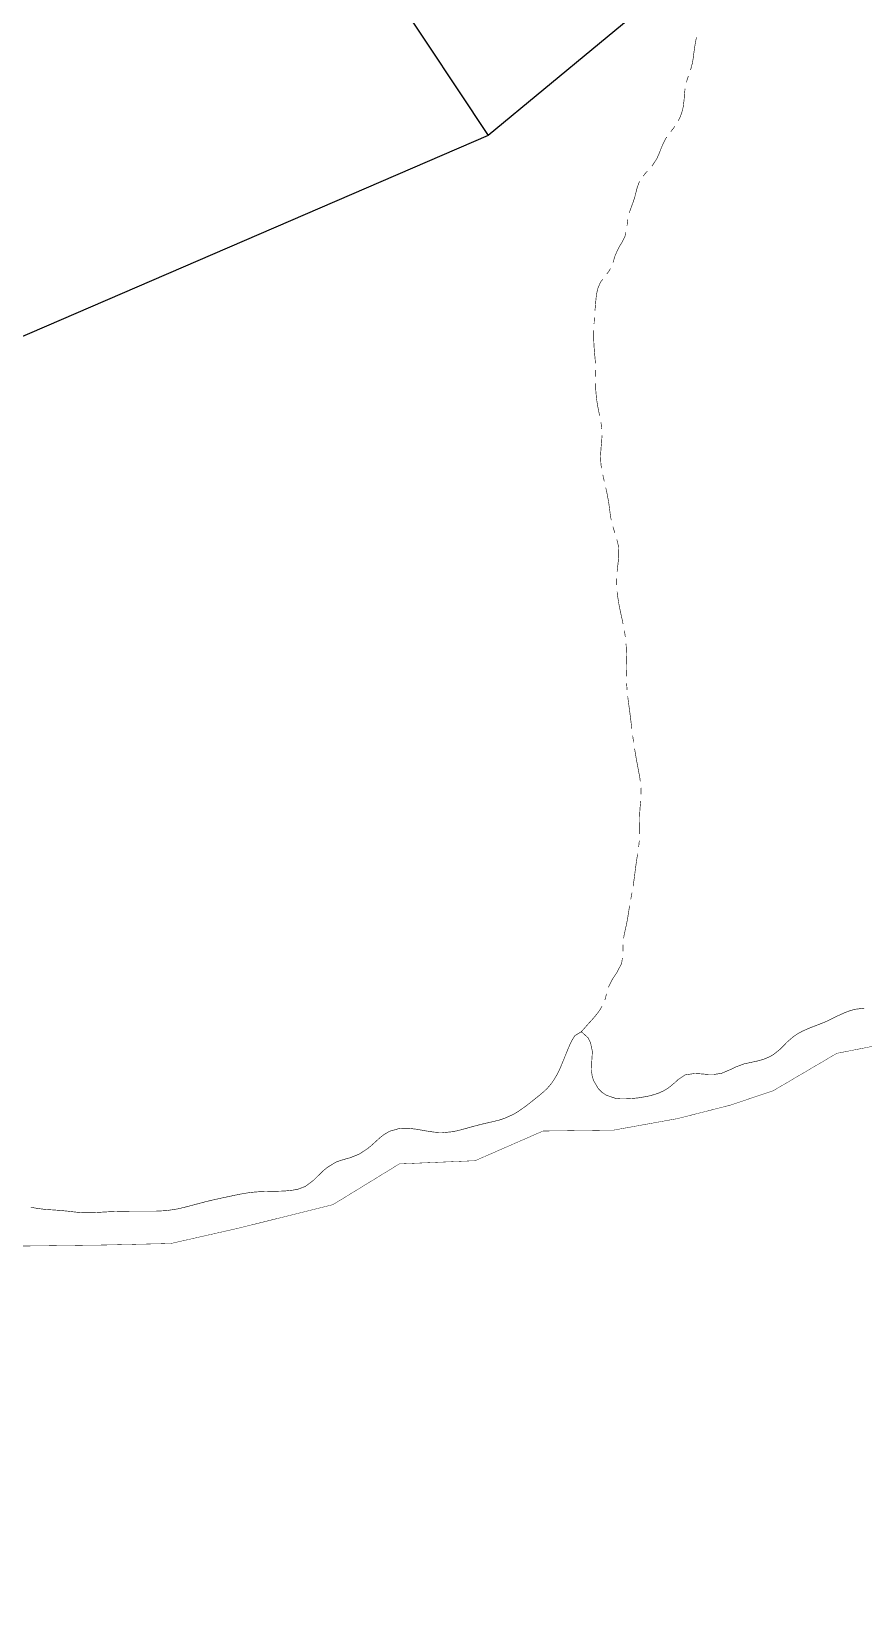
# Model space of a CAD drawing. Extents: x 201549 to 203722, y 4857623 to 4859778.
# Drawn here: x 203190.1 to 203442.3, y 4857622.9 to 4858104 of the extents above; entities that cross this region are included whole.
import ezdxf

# ---------------------------------------------------------------- set-up
doc = ezdxf.new("R2010")
doc.units = 0
doc.header["$LTSCALE"] = 1.5
doc.header["$MEASUREMENT"] = 0
for name, color, linetype in [('CD-MALHA-LOTES', 40, 'CONTINUOUS'), ('HD-CURSO-INTER', 170, 'CONTINUOUS'), ('HD-CURSO-PERENE', 170, 'CONTINUOUS'), ('LM-LIM-SETOR-FISCAL', 7, 'CONTINUOUS'), ('RU-QUADRAS', 6, 'CONTINUOUS')]:
    doc.layers.add(name, color=color, linetype=linetype)
doc.linetypes.add('Limite', pattern='A,20,-3,[130,ltypeshp.shx,S=6.35,R=0,X=0,Y=0],-3,20', length=46)

msp = doc.modelspace()

# ---------------------------------------------------------------- linework, layer by layer
at = {"layer": 'CD-MALHA-LOTES', "linetype": 'Continuous'}
for p, q in [((203227.76, 4858224.07), (203328.56, 4858072.53)), ((203434.45, 4858160.12), (203328.56, 4858072.53)), ((203328.56, 4858072.53), (203184.93, 4858010.6))]:
    msp.add_line(p, q, dxfattribs=at)
at = {"layer": 'HD-CURSO-INTER', "const_width": 0.18}
for points in [[(203391.272413, 4858100.026451), (203391.702149, 4858102.238076)], [(203390.733001, 4858096.075885), (203390.8848, 4858097.306977)], [(203390.8848, 4858097.306977), (203390.917169, 4858097.569485)], [(203390.917169, 4858097.569485), (203391.165517, 4858099.287128)], [(203391.165517, 4858099.287128), (203391.272413, 4858100.026451)], [(203389.923342, 4858092.40973), (203390.437034, 4858094.342634)], [(203390.437034, 4858094.342634), (203390.503541, 4858094.592885)], [(203390.503541, 4858094.592885), (203390.616855, 4858095.325233)], [(203390.616855, 4858095.325233), (203390.733001, 4858096.075885)], [(203388.62676, 4858088.627142), (203389.253426, 4858090.526429)], [(203387.870371, 4858082.692837), (203387.96817, 4858083.494244)], [(203387.96817, 4858083.494244), (203388.03357, 4858084.685097)], [(203388.03357, 4858084.685097), (203388.050919, 4858085.000995)], [(203388.050919, 4858085.000995), (203388.247388, 4858086.673119)], [(203386.634708, 4858077.876142), (203386.793777, 4858078.208003)], [(203386.793777, 4858078.208003), (203387.008124, 4858078.802528)], [(203387.008124, 4858078.802528), (203387.30753, 4858079.632975)], [(203387.30753, 4858079.632975), (203387.579517, 4858080.71659)], [(203387.579517, 4858080.71659), (203387.676217, 4858081.101849)], [(203387.676217, 4858081.101849), (203387.870371, 4858082.692837)], [(203383.932677, 4858073.687932), (203384.163704, 4858073.999197)], [(203384.163704, 4858073.999197), (203384.53971, 4858074.482532)], [(203384.53971, 4858074.482532), (203385.089378, 4858075.1891)], [(203385.089378, 4858075.1891), (203385.145551, 4858075.27758)], [(203386.202473, 4858076.974381), (203386.634708, 4858077.876142)], [(203380.845524, 4858068.244669), (203381.325622, 4858069.446506)], [(203381.325622, 4858069.446506), (203381.405835, 4858069.647305)], [(203381.405835, 4858069.647305), (203382.203753, 4858071.242664)], [(203382.203753, 4858071.242664), (203382.381443, 4858071.597938)], [(203382.381443, 4858071.597938), (203382.740689, 4858072.081954)], [(203378.291824, 4858063.349694), (203379.295891, 4858064.88921)], [(203379.295891, 4858064.88921), (203379.67202, 4858065.46592)], [(203379.67202, 4858065.46592), (203380.211866, 4858066.661131)], [(203380.211866, 4858066.661131), (203380.291136, 4858066.836632)], [(203380.291136, 4858066.836632), (203380.586943, 4858067.587923)], [(203380.586943, 4858067.587923), (203380.845524, 4858068.244669)], [(203375.565874, 4858060.21061), (203376.163431, 4858061.012436)], [(203376.163431, 4858061.012436), (203376.23387, 4858061.106954)], [(203376.23387, 4858061.106954), (203376.838749, 4858061.74903)], [(203378.183876, 4858063.228905), (203378.291824, 4858063.349694)], [(203372.90433, 4858053.532231), (203373.22823, 4858054.770716)], [(203373.22823, 4858054.770716), (203373.356076, 4858055.259555)], [(203373.356076, 4858055.259555), (203373.714455, 4858056.710676)], [(203373.714455, 4858056.710676), (203373.719744, 4858056.73209)], [(203373.719744, 4858056.73209), (203374.409549, 4858058.58585)], [(203371.329017, 4858049.084003), (203371.383315, 4858049.289165)], [(203371.383315, 4858049.289165), (203372.340915, 4858051.907311)], [(203372.340915, 4858051.907311), (203372.412994, 4858052.10438)], [(203372.412994, 4858052.10438), (203372.670099, 4858052.851544)], [(203372.670099, 4858052.851544), (203372.90433, 4858053.532231)], [(203370.649396, 4858045.150364), (203370.752719, 4858046.145011)], [(203370.752719, 4858046.145011), (203370.772082, 4858046.331406)], [(203370.772082, 4858046.331406), (203370.892503, 4858047.135036)], [(203368.258735, 4858038.780517), (203368.731857, 4858039.538888)], [(203368.731857, 4858039.538888), (203369.060008, 4858040.064882)], [(203369.060008, 4858040.064882), (203369.692647, 4858041.29137)], [(203369.692647, 4858041.29137), (203370.010309, 4858041.907216)], [(203370.010309, 4858041.907216), (203370.276085, 4858043.186963)], [(203366.386816, 4858034.043118), (203366.626203, 4858034.792468)], [(203366.626203, 4858034.792468), (203366.978768, 4858035.953458)], [(203366.978768, 4858035.953458), (203367.066377, 4858036.241953)], [(203367.066377, 4858036.241953), (203368.213607, 4858038.684439)], [(203368.213607, 4858038.684439), (203368.258735, 4858038.780517)], [(203364.505844, 4858030.546403), (203365.108092, 4858031.344712)], [(203365.108092, 4858031.344712), (203365.324857, 4858031.632045)], [(203365.324857, 4858031.632045), (203365.605705, 4858032.207213)], [(203361.448396, 4858024.674637), (203361.608708, 4858025.381252)], [(203361.608708, 4858025.381252), (203361.782239, 4858026.146134)], [(203361.782239, 4858026.146134), (203362.255545, 4858027.265893)], [(203362.255545, 4858027.265893), (203362.587629, 4858028.051546)], [(203362.587629, 4858028.051546), (203363.287181, 4858028.960579)], [(203360.921366, 4858019.426873), (203361.00311, 4858020.423526)], [(203361.00311, 4858020.423526), (203361.022519, 4858020.660164)], [(203361.022519, 4858020.660164), (203361.177938, 4858022.415866)], [(203361.177938, 4858022.415866), (203361.243177, 4858023.152849)], [(203361.243177, 4858023.152849), (203361.411586, 4858024.40168)], [(203361.411586, 4858024.40168), (203361.448396, 4858024.674637)], [(203360.6527, 4858015.436124), (203360.686949, 4858016.178464)], [(203360.686949, 4858016.178464), (203360.776295, 4858017.432155)], [(203360.536039, 4858012.00428), (203360.562358, 4858013.43819)], [(203360.540617, 4858011.43845), (203360.536039, 4858012.00428)], [(203360.548197, 4858010.501577), (203360.540617, 4858011.43845)], [(203360.551056, 4858010.438546), (203360.548197, 4858010.501577)], [(203360.636792, 4858008.548292), (203360.551056, 4858010.438546)], [(203360.645467, 4858008.440839), (203360.636792, 4858008.548292)], [(203360.757614, 4858007.051709), (203360.645467, 4858008.440839)], [(203360.810788, 4858006.447694), (203360.757614, 4858007.051709)], [(203361.020708, 4858004.063128), (203360.810788, 4858006.447694)], [(203361.050289, 4858003.457638), (203361.020708, 4858004.063128)], [(203361.120687, 4858000.634349), (203361.117522, 4858001.459221)], [(203361.103093, 4857996.134021), (203361.100766, 4857997.459404)], [(203361.102798, 4857999.459364), (203361.118021, 4858000.459248)], [(203361.118021, 4858000.459248), (203361.120687, 4858000.634349)], [(203361.157697, 4857995.46162), (203361.103093, 4857996.134021)], [(203361.344423, 4857993.162258), (203361.157697, 4857995.46162)], [(203361.440363, 4857992.475861), (203361.344423, 4857993.162258)], [(203361.552152, 4857991.676078), (203361.440363, 4857992.475861)], [(203361.584467, 4857991.486369), (203361.552152, 4857991.676078)], [(203361.804841, 4857990.192664), (203361.584467, 4857991.486369)], [(203361.938068, 4857989.518033), (203361.804841, 4857990.192664)], [(203362.19651, 4857988.209348), (203361.938068, 4857989.518033)], [(203362.332003, 4857987.557236), (203362.19651, 4857988.209348)], [(203362.781719, 4857985.248657), (203362.716819, 4857985.5947)], [(203362.84699, 4857984.604029), (203362.781719, 4857985.248657)], [(203362.947729, 4857983.609116), (203362.84699, 4857984.604029)], [(203362.587629, 4857975.350515), (203362.753032, 4857977.629041)], [(203362.753032, 4857977.629041), (203362.805072, 4857978.34592)], [(203362.805072, 4857978.34592), (203362.939444, 4857979.620089)], [(203362.939444, 4857979.620089), (203362.962996, 4857979.843416)], [(203362.962996, 4857979.843416), (203363.050009, 4857981.616717)], [(203362.630423, 4857974.636317), (203362.587629, 4857975.350515)], [(203362.736616, 4857972.86405), (203362.630423, 4857974.636317)], [(203362.769777, 4857972.641958), (203362.736616, 4857972.86405)], [(203362.917452, 4857971.652922), (203362.769777, 4857972.641958)], [(203363.740344, 4857967.739477), (203363.294997, 4857969.689263)], [(203364.504035, 4857964.435654), (203364.190318, 4857965.790755)], [(203364.617539, 4857963.837265), (203364.504035, 4857964.435654)], [(203365.061856, 4857961.494845), (203364.617539, 4857963.837265)], [(203365.143511, 4857960.88447), (203365.061856, 4857961.494845)], [(203365.328094, 4857959.504696), (203365.143511, 4857960.88447)], [(203365.404221, 4857958.901547), (203365.328094, 4857959.504696)], [(203365.516097, 4857958.01515), (203365.404221, 4857958.901547)], [(203365.5322, 4857957.909802), (203365.516097, 4857958.01515)], [(203365.742869, 4857956.531556), (203365.5322, 4857957.909802)], [(203365.884878, 4857955.942691), (203365.742869, 4857956.531556)], [(203366.378665, 4857953.895118), (203366.353751, 4857953.998429)], [(203366.65525, 4857953.045265), (203366.378665, 4857953.895118)], [(203366.847204, 4857952.455452), (203366.65525, 4857953.045265)], [(203366.966669, 4857952.094996), (203366.847204, 4857952.455452)], [(203368.030928, 4857948.134021), (203367.529556, 4857950.177456)], [(203368.062597, 4857947.238624), (203368.030928, 4857948.134021)], [(203367.847518, 4857942.25131), (203367.959274, 4857943.247557)], [(203367.959274, 4857943.247557), (203368.01662, 4857943.758768)], [(203368.01662, 4857943.758768), (203368.131322, 4857945.239915)], [(203368.132673, 4857945.257354), (203368.062597, 4857947.238624)], [(203368.131322, 4857945.239915), (203368.132673, 4857945.257354)], [(203367.632672, 4857940.265593), (203367.671845, 4857940.739236)], [(203367.671845, 4857940.739236), (203367.732402, 4857941.26047)], [(203367.732402, 4857941.26047), (203367.847518, 4857942.25131)], [(203367.475899, 4857937.282933), (203367.498696, 4857938.270767)], [(203367.476232, 4857937.271035), (203367.475899, 4857937.282933)], [(203367.504193, 4857936.271426), (203367.476232, 4857937.271035)], [(203367.802866, 4857932.792408), (203367.630228, 4857934.275809)], [(203367.885648, 4857932.292631), (203367.802866, 4857932.792408)], [(203368.226701, 4857930.233575), (203367.885648, 4857932.292631)], [(203368.40821, 4857929.338911), (203368.226701, 4857930.233575)], [(203368.525158, 4857928.76247), (203368.40821, 4857929.338911)], [(203368.612574, 4857928.36004), (203368.525158, 4857928.76247)], [(203368.84389, 4857927.295147), (203368.612574, 4857928.36004)], [(203369.039994, 4857926.406248), (203368.84389, 4857927.295147)], [(203369.167335, 4857925.829041), (203369.039994, 4857926.406248)], [(203369.252529, 4857925.429101), (203369.167335, 4857925.829041)], [(203369.460872, 4857924.451046), (203369.252529, 4857925.429101)], [(203370.010309, 4857921.412371), (203369.817736, 4857922.483186)], [(203370.121444, 4857920.507161), (203370.010309, 4857921.412371)], [(203370.370464, 4857918.000801), (203370.327258, 4857918.518158)], [(203370.396369, 4857917.520657), (203370.370464, 4857918.000801)], [(203370.451379, 4857916.501039), (203370.396369, 4857917.520657)], [(203370.479326, 4857915.522539), (203370.451379, 4857916.501039)], [(203370.494295, 4857914.998426), (203370.479326, 4857915.522539)], [(203370.495193, 4857914.522754), (203370.494295, 4857914.998426)], [(203370.498892, 4857912.565074), (203370.495193, 4857914.522754)], [(203370.460722, 4857909.562264), (203370.472046, 4857910.522934)], [(203370.472046, 4857910.522934), (203370.478411, 4857911.06291)], [(203370.478411, 4857911.06291), (203370.498315, 4857912.522761)], [(203370.498315, 4857912.522761), (203370.498892, 4857912.565074)], [(203370.461304, 4857909.523006), (203370.460722, 4857909.562264)], [(203370.476137, 4857908.523116), (203370.461304, 4857909.523006)], [(203370.661765, 4857904.52934), (203370.508502, 4857906.523459)], [(203370.901707, 4857902.128239), (203370.854867, 4857902.539022)], [(203370.97654, 4857901.546477), (203370.901707, 4857902.128239)], [(203371.09332, 4857900.638622), (203370.97654, 4857901.546477)], [(203371.104678, 4857900.554723), (203371.09332, 4857900.638622)], [(203371.294923, 4857899.149333), (203371.104678, 4857900.554723)], [(203371.371687, 4857898.572627), (203371.294923, 4857899.149333)], [(203371.556545, 4857897.183854), (203371.371687, 4857898.572627)], [(203371.630871, 4857896.589506), (203371.556545, 4857897.183854)], [(203371.742909, 4857895.693607), (203371.630871, 4857896.589506)], [(203371.754582, 4857895.597188), (203371.742909, 4857895.693607)], [(203371.9233, 4857894.203552), (203371.754582, 4857895.597188)], [(203371.99591, 4857893.611802), (203371.9233, 4857894.203552)], [(203372.117702, 4857892.619246), (203371.99591, 4857893.611802)], [(203372.488616, 4857889.712523), (203372.366769, 4857890.634834)], [(203372.498824, 4857889.643599), (203372.488616, 4857889.712523)], [(203372.64534, 4857888.654391), (203372.498824, 4857889.643599)], [(203373.423368, 4857883.794736), (203372.939814, 4857886.676202)], [(203373.437276, 4857883.71774), (203373.423368, 4857883.794736)], [(203373.690521, 4857882.315809), (203373.437276, 4857883.71774)], [(203373.79718, 4857881.750402), (203373.690521, 4857882.315809)], [(203374.013414, 4857880.604129), (203373.79718, 4857881.750402)], [(203374.170031, 4857879.785465), (203374.013414, 4857880.604129)], [(203374.297274, 4857879.120345), (203374.170031, 4857879.785465)], [(203374.353584, 4857878.802476), (203374.297274, 4857879.120345)], [(203374.560551, 4857877.634153), (203374.353584, 4857878.802476)], [(203374.657523, 4857876.826467), (203374.560551, 4857877.634153)], [(203374.918106, 4857874.656073), (203374.895936, 4857874.840728)], [(203374.899963, 4857872.842145), (203374.909965, 4857873.842095)], [(203374.909965, 4857873.842095), (203374.918106, 4857874.656073)], [(203374.423658, 4857865.803512), (203374.536971, 4857867.858978)], [(203374.536971, 4857867.858978), (203374.584703, 4857868.724818)], [(203374.584703, 4857868.724818), (203374.705483, 4857869.851206)], [(203374.705483, 4857869.851206), (203374.745062, 4857870.220322)], [(203374.745062, 4857870.220322), (203374.805246, 4857870.846204)], [(203374.433207, 4857864.862148), (203374.423658, 4857865.803512)], [(203374.438894, 4857864.301504), (203374.433207, 4857864.862148)], [(203374.449748, 4857863.86231), (203374.438894, 4857864.301504)], [(203374.476007, 4857862.79979), (203374.449748, 4857863.86231)], [(203374.468189, 4857860.862651), (203374.472225, 4857861.862643)], [(203374.472225, 4857861.862643), (203374.476007, 4857862.79979)], [(203374.173214, 4857856.87706), (203374.370873, 4857858.867268)], [(203373.270642, 4857850.904758), (203373.567289, 4857852.923352)], [(203373.567289, 4857852.923352), (203373.70602, 4857853.867374)], [(203373.70602, 4857853.867374), (203373.872949, 4857854.899805)], [(203372.767481, 4857846.977221), (203372.900593, 4857847.926808)], [(203372.900593, 4857847.926808), (203373.152294, 4857849.952358)], [(203373.152294, 4857849.952358), (203373.270642, 4857850.904758)], [(203371.95776, 4857842.044195), (203372.037842, 4857842.467275)], [(203372.037842, 4857842.467275), (203372.138328, 4857843.027746)], [(203372.489838, 4857844.996586), (203372.767481, 4857846.977221)], [(203371.11491, 4857837.116146), (203371.256228, 4857838.012905)], [(203371.256228, 4857838.012905), (203371.427394, 4857839.091583)], [(203371.771779, 4857841.061642), (203371.95776, 4857842.044195)], [(203370.197754, 4857832.202605), (203370.386911, 4857833.044472)], [(203370.386911, 4857833.044472), (203370.61065, 4857834.159388)], [(203370.61065, 4857834.159388), (203370.789076, 4857835.048508)], [(203370.789076, 4857835.048508), (203371.11491, 4857837.116146)], [(203369.633804, 4857829.259878), (203369.729539, 4857830.118754)], [(203369.729539, 4857830.118754), (203370.197754, 4857832.202605)], [(203369.010576, 4857821.669487), (203369.240845, 4857823.283319)], [(203369.435323, 4857825.269809), (203369.441121, 4857826.140577)], [(203369.441121, 4857826.140577), (203369.452722, 4857827.26973)], [(203366.824487, 4857817.771398), (203367.439006, 4857818.691452)], [(203367.439006, 4857818.691452), (203367.671811, 4857819.040005)], [(203367.671811, 4857819.040005), (203368.842782, 4857821.339921)], [(203368.842782, 4857821.339921), (203369.010576, 4857821.669487)], [(203365.013331, 4857814.337118), (203365.068519, 4857814.523128)], [(203365.068519, 4857814.523128), (203365.843988, 4857816.154139)], [(203365.843988, 4857816.154139), (203366.001288, 4857816.484981)], [(203366.001288, 4857816.484981), (203366.342836, 4857817.018721)], [(203366.342836, 4857817.018721), (203366.824487, 4857817.771398)], [(203362.677147, 4857807.926493), (203363.061427, 4857808.686411)], [(203363.908698, 4857810.492744), (203364.452959, 4857812.417265)], [(203358.739787, 4857803.140453), (203359.454464, 4857803.919477)], [(203359.454464, 4857803.919477), (203359.768762, 4857804.262073)], [(203359.768762, 4857804.262073), (203360.123131, 4857804.662981)], [(203360.123131, 4857804.662981), (203360.784004, 4857805.410648)], [(203360.784004, 4857805.410648), (203361.413619, 4857806.190286)], [(203361.413619, 4857806.190286), (203361.813288, 4857806.685189)], [(203361.813288, 4857806.685189), (203362.592353, 4857807.80465)], [(203362.592353, 4857807.80465), (203362.677147, 4857807.926493)], [(203356.795116, 4857800.93174), (203358.116756, 4857802.432829)], [(203358.116756, 4857802.432829), (203358.739787, 4857803.140453)]]:
    msp.add_lwpolyline(points, dxfattribs=at)
at = {"layer": 'HD-CURSO-PERENE', "const_width": 0.18}
msp.add_lwpolyline([(203189.814496, 4857747.787564), (203191.278231, 4857747.458385), (203194.019608, 4857747.095612), (203197.012905, 4857746.892331), (203198.511326, 4857746.792516), (203200.667514, 4857746.582773), (203202.159764, 4857746.406327), (203203.651297, 4857746.239042), (203206.015987, 4857746.067494), (203209.011252, 4857746.105911), (203210.511352, 4857746.191475), (203212.011761, 4857746.286207), (203213.655732, 4857746.374136), (203215.154932, 4857746.435956), (203218.152309, 4857746.515818), (203220.094064, 4857746.542934), (203223.093154, 4857746.556895), (203224.594483, 4857746.554428), (203226.639002, 4857746.547943), (203228.141448, 4857746.561995), (203231.07617, 4857746.728816), (203234.036258, 4857747.184781), (203235.50471, 4857747.501683), (203236.96653, 4857747.857723), (203238.422539, 4857748.237792), (203240.15832, 4857748.7039), (203243.05852, 4857749.465407), (203245.002993, 4857749.933197), (203247.932448, 4857750.578775), (203249.400671, 4857750.890047), (203251.946201, 4857751.43043), (203253.417013, 4857751.728078), (203255.915072, 4857752.143313), (203257.406718, 4857752.310328), (203258.904522, 4857752.422478), (203260.403692, 4857752.492012), (203262.748864, 4857752.546006), (203265.738302, 4857752.616049), (203267.245018, 4857752.698668), (203269.365755, 4857752.92237), (203270.859565, 4857753.214789), (203273.031397, 4857754.020592), (203275.410731, 4857755.779436), (203276.50291, 4857756.840302), (203278.625997, 4857758.891467), (203279.795555, 4857759.858301), (203282.342011, 4857761.39982), (203283.781813, 4857761.933289), (203285.229325, 4857762.345619), (203286.684131, 4857762.746919), (203289.374197, 4857763.815867), (203291.894201, 4857765.454757), (203293.073609, 4857766.421445), (203294.380018, 4857767.602288), (203295.510129, 4857768.628463), (203296.671679, 4857769.583919), (203298.56785, 4857770.748055), (203301.434707, 4857771.551405), (203302.9618, 4857771.672035), (203304.502444, 4857771.643534), (203306.803972, 4857771.380746), (203309.747676, 4857770.853418), (203312.140672, 4857770.502796), (203313.642558, 4857770.386038), (203315.145561, 4857770.371803), (203317.578187, 4857770.613936), (203319.049589, 4857770.905715), (203320.510462, 4857771.267338), (203321.963488, 4857771.665581), (203323.725879, 4857772.155876), (203326.625759, 4857772.916077), (203328.981517, 4857773.456079), (203330.448096, 4857773.788008), (203331.901469, 4857774.161034), (203333.448851, 4857774.655612), (203336.180332, 4857775.897588), (203337.481807, 4857776.657203), (203339.940923, 4857778.367177), (203342.292082, 4857780.228892), (203344.180157, 4857781.739685), (203345.330851, 4857782.702682), (203346.423002, 4857783.732691), (203347.792689, 4857785.351886), (203348.6468, 4857786.616285), (203349.404491, 4857787.928184), (203350.256036, 4857789.64298), (203351.359292, 4857792.257217), (203351.915998, 4857793.670331), (203353.144391, 4857796.661485), (203353.960094, 4857798.344911), (203354.861606, 4857799.772325), (203356.795116, 4857800.93174), (203358.821607, 4857799.101664), (203359.591489, 4857797.513974), (203360.134616, 4857794.913104), (203359.950204, 4857791.962355), (203359.85096, 4857789.130873), (203360.052292, 4857787.619744), (203360.467978, 4857786.152817), (203361.950362, 4857783.641929), (203363.054099, 4857782.571739), (203364.322881, 4857781.710283), (203367.124427, 4857780.738908), (203368.620535, 4857780.586041), (203370.138397, 4857780.580452), (203372.674819, 4857780.73647), (203374.168939, 4857780.895159), (203377.117836, 4857781.404657), (203379.003074, 4857781.906714), (203380.423089, 4857782.411548), (203381.794064, 4857783.040493), (203383.097092, 4857783.813041), (203385.046406, 4857785.407338), (203386.182455, 4857786.448928), (203388.308249, 4857787.859579), (203391.198447, 4857788.275863), (203392.757101, 4857788.179327), (203395.350362, 4857787.972087), (203396.867142, 4857787.95684), (203399.290077, 4857788.308501), (203402.034813, 4857789.466978), (203403.389445, 4857790.150253), (203406.144347, 4857791.183611), (203409.077476, 4857791.809733), (203410.552287, 4857792.134953), (203412.304548, 4857792.665595), (203413.70356, 4857793.249663), (203415.023664, 4857793.974587), (203417.153501, 4857795.680626), (203418.202642, 4857796.756157), (203419.247416, 4857797.839683), (203421.238183, 4857799.541308), (203422.499269, 4857800.361853), (203423.825063, 4857801.082463), (203426.282476, 4857802.158621), (203427.6862, 4857802.69143), (203430.47759, 4857803.776626), (203432.032636, 4857804.487418), (203434.723321, 4857805.817929), (203436.98672, 4857806.827843), (203438.400618, 4857807.336233), (203439.851498, 4857807.731596), (203442.663963, 4857808.072292)], dxfattribs=at)
at = {"layer": 'LM-LIM-SETOR-FISCAL', "linetype": 'Limite', "ltscale": 0.1, "const_width": 0.13, "flags": 128}
msp.add_lwpolyline([(203690.260081, 4857945.070709), (203624.634323, 4857876.322086), (203597.483031, 4857858.402645), (203529.936951, 4857817.251163), (203477.865481, 4857798.204621), (203470.255508, 4857794.734503), (203461.352554, 4857793.163394), (203446.975153, 4857796.8587), (203434.268062, 4857794.37427), (203415.032253, 4857783.068658), (203402.126694, 4857778.711644), (203386.003618, 4857774.608536), (203366.6323, 4857771.115492), (203345.157893, 4857770.830854), (203324.568024, 4857761.841833), (203301.581821, 4857760.866899), (203281.417715, 4857748.511746), (203252.78859, 4857741.388472), (203232.306394, 4857736.754404), (203212.334562, 4857736.296293), (203164.13965, 4857735.679698), (203138.99187, 4857736.954266), (203129.680407, 4857738.01055), (203095.984474, 4857727.896851), (203076.140726, 4857727.494996), (203025.014879, 4857721.40905), (203013.097806, 4857722.309608), (202992.105773, 4857719.939497), (202979.44632, 4857721.489532), (202964.645261, 4857723.459119), (202953.753944, 4857723.719881), (202948.567743, 4857734.588869), (202940.56683, 4857731.445097), (202928.292667, 4857726.395284), (202921.586801, 4857725.262879), (202891.249062, 4857717.013101), (202861.035745, 4857717.951775), (202843.379163, 4857715.343702), (202826.226463, 4857711.657758), (202804.140432, 4857707.443751), (202790.771355, 4857705.517518), (202768.577753, 4857708.236936), (202742.152032, 4857707.156689), (202736.174828, 4857706.655519), (202713.938929, 4857709.927449), (202695.611231, 4857706.369079), (202673.258666, 4857705.478725), (202656.72527, 4857701.372747), (202629.28054, 4857702.0954), (202612.6653, 4857697.207584), (202591.913663, 4857697.17112), (202573.082963, 4857699.207561), (202562.981881, 4857701.348758), (202542.231335, 4857696.463209), (202527.692121, 4857697.497329), (202506.011184, 4857700.954059), (202495.762995, 4857701.67688), (202477.853417, 4857695.637221), (202451.601566, 4857695.14746), (202439.72292, 4857695.152163), (202414.832804, 4857702.264138), (202409.505623, 4857708.382417), (202404.550581, 4857702.764348), (202392.386131, 4857694.909473), (202374.402744, 4857694.375334), (202370.790504, 4857707.218853), (202367.880357, 4857708.81308), (202365.097896, 4857694.881213), (202346.982515, 4857685.19854), (202335.643949, 4857688.651167), (202326.525916, 4857697.119411), (202318.576754, 4857694.737974), (202307.818302, 4857689.468212), (202291.471974, 4857680.842357), (202275.589764, 4857677.708389), (202259.053519, 4857679.374097), (202243.073737, 4857672.961005), (202214.272961, 4857673.983007), (202196.235748, 4857671.160004), (202166.262371, 4857673.222085), (202137.067905, 4857668.508741), (202112.979693, 4857664.510834), (202063.331805, 4857653.140334), (202048.493217, 4857650.054933), (202035.091784, 4857651.969478), (202023.899221, 4857655.255238), (202010.52796, 4857651.884532), (201999.307441, 4857648.055643), (201981.197242, 4857645.667621), (201954.082742, 4857645.121141), (201945.697725, 4857640.894606), (201931.391917, 4857630.157612), (201908.026813, 4857622.950269), (201883.4729, 4857629.270611), (201877.508406, 4857642.469721), (201854.745798, 4857639.06854), (201839.350138, 4857636.086338), (201828.34266, 4857631.211106), (201818.072406, 4857630.661005), (201791.730674, 4857645.716636), (201783.325652, 4857653.738781), (201774.365733, 4857662.184936), (201765.573826, 4857663.836912), (201752.290529, 4857659.858284), (201735.04564, 4857660.887584), (201727.455562, 4857670.187429), (201720.531788, 4857683.341011), (201712.157613, 4857700.626833), (201694.727347, 4857720.897673), (201679.589184, 4857740.191677), (201657.32648, 4857767.233141), (201654.564139, 4857799.822595), (201653.168948, 4857816.601418), (201648.897983, 4857832.521318), (201641.426502, 4857850.868289), (201624.439538, 4857878.124504), (201609.705016, 4857904.118762), (201594.767048, 4857924.49684), (201579.688593, 4857946.624543), (201574.368593, 4857976.270242), (201571.408411, 4858003.505486), (201566.936517, 4858039.389321), (201564.764318, 4858078.72263), (201562.269694, 4858104.600839), (201551.757007, 4858133.952949), (201551.186373, 4858156.429924), (201549.119269, 4858170.401701), (201549.246745, 4858186.104627), (201554.678227, 4858203.249655), (201558.171305, 4858220.410541), (201560.177107, 4858236.514509), (201560.415055, 4858239.809246), (201559.788221, 4858242.511434), (201551.336892, 4858249.701553), (201552.157199, 4858261.553469), (201556.911984, 4858273.515997), (201560.097639, 4858284.875736), (201560.510399, 4858299.28515), (201557.624238, 4858311.705049), (201560.009833, 4858320.099542), (201561.981178, 4858326.691836), (201566.707313, 4858341.650918), (201582.546234, 4858358.27629), (201591.67817, 4858367.066748), (201615.096765, 4858382.768909), (201643.467678, 4858408.340795), (201662.426287, 4858428.461694), (201687.49864, 4858456.872452), (201695.711751, 4858480.503996), (201697.241213, 4858493.368461), (201708.122023, 4858512.454588), (201708.913728, 4858524.199447), (201718.579722, 4858544.463789), (201733.577492, 4858559.16074), (201748.497093, 4858572.745024), (201759.62483, 4858585.08596), (201772.517183, 4858599.8166), (201797.761054, 4858621.167174), (201813.769148, 4858629.66302), (201830.418521, 4858646.310562), (201849.011501, 4858664.504513), (201851.314022, 4858668.825445), (201857.549066, 4858681.544401), (201862.42871, 4858685.799557), (201865.966242, 4858689.749341), (201865.68234, 4858691.625443), (201857.763701, 4858695.442229), (201850.485155, 4858704.533181), (201847.54822, 4858723.831601), (201858.251257, 4858731.66627), (201858.92976, 4858736.348746), (201856.131935, 4858739.11135), (201855.153114, 4858759.016886), (201862.856619, 4858771.755825), (201872.56032, 4858788.598255), (201887.559021, 4858785.607288), (201894.924798, 4858786.689227), (201898.748315, 4858791.479933), (201901.748118, 4858797.019428), (201899.947285, 4858805.270061), (201902.159269, 4858816.15094), (201916.649053, 4858830.131738), (201922.681108, 4858839.197621), (201923.717945, 4858848.876055), (201927.12082, 4858860.1517), (201927.274817, 4858875.017476), (201925.508092, 4858896.764205), (201942.625428, 4858910.622255), (201947.555532, 4858919.314093), (201951.803836, 4858928.782451), (201954.266441, 4858935.163408), (201959.271015, 4858947.314055), (201964.479977, 4858959.592926), (201967.152407, 4858968.266465), (201964.55435, 4858976.487948), (201962.894294, 4858991.279376), (201964.900793, 4859004.827319), (201964.6517, 4859016.898797), (201965.696998, 4859030.808415), (201969.531889, 4859045.576569), (201975.75863, 4859052.20621), (201969.45004, 4859055.850905), (201965.009026, 4859070.898106), (201965.069362, 4859074.030336), (201963.476629, 4859075.991683), (201953.10009, 4859077.836379), (201942.441068, 4859084.073053), (201934.726475, 4859088.201758), (201918.16488, 4859094.012892), (201910.256895, 4859096.550971), (201893.421427, 4859107.28582), (201885.268901, 4859113.680363), (201864.45443, 4859121.529069), (201850.623658, 4859135.609088), (201846.963877, 4859146.620609), (201855.767516, 4859165.416404), (201875.347527, 4859164.308429), (201889.044993, 4859157.340855), (201904.349852, 4859149.80302), (201927.90161, 4859138.922585), (201938.715832, 4859134.958824), (201957.005609, 4859130.242277), (201977.026771, 4859120.820983), (201985.806231, 4859116.11566), (201991.168531, 4859121.52132), (201992.488353, 4859131.751117), (202001.404985, 4859144.188737), (202015.237277, 4859158.295848), (202027.695168, 4859169.318871), (202029.771608, 4859171.898113), (202033.776454, 4859179.091552), (202035.381378, 4859188.589823), (202041.175735, 4859202.289727), (202053.436878, 4859210.693244), (202063.459078, 4859216.99753), (202072.268869, 4859222.32438), (202115.036275, 4859252.473476), (202125.947129, 4859260.226968), (202138.444739, 4859271.495305), (202150.532591, 4859280.714854), (202161.391171, 4859291.368554), (202178.868205, 4859308.22401), (202191.586615, 4859321.29274), (202216.729868, 4859343.200113), (202238.66378, 4859364.13703), (202250.52502, 4859378.676083), (202258.974753, 4859394.377128), (202266.679718, 4859404.602088), (202275.065891, 4859412.387653), (202302.264215, 4859448.149551), (202318.584229, 4859468.798856), (202327.347328, 4859478.500068), (202334.691915, 4859489.468295), (202339.506578, 4859500.644952), (202345.514817, 4859507.599166), (202371.864321, 4859545.024292), (202393.198162, 4859572.010698), (202405.581673, 4859587.830346), (202410.327797, 4859597.458197), (202419.27763, 4859633.664342), (202416.989486, 4859654.974178), (202411.731424, 4859697.413521), (202412.757426, 4859719.590937), (202436.124438, 4859738.613146), (202462.873067, 4859753.35892), (202485.340162, 4859765.605573), (202495.831881, 4859771.875287), (202497.599834, 4859778.209393), (202518.345276, 4859756.508353), (202515.743454, 4859740.717238), (202514.723698, 4859716.086214), (202516.920095, 4859683.767801), (202522.647194, 4859658.696813), (202527.07528, 4859650.692195), (202529.970568, 4859644.731309), (202535.420521, 4859636.897001), (202545.468872, 4859621.994786), (202558.357019, 4859606.657609), (202585.8358, 4859573.559083), (202599.806104, 4859558.80064), (202612.899885, 4859544.220382), (202638.909787, 4859517.064978), (202649.659036, 4859507.002602), (202668.16042, 4859487.524508), (202676.088824, 4859478.493485), (202694.285339, 4859460.440182), (202710.86304, 4859442.826375), (202712.459386, 4859440.945228), (202729.879978, 4859422.216603), (202741.931615, 4859409.354739), (202746.608706, 4859404.490444), (202753.347688, 4859397.029427), (202761.114193, 4859388.430797), (202780.521657, 4859366.71292), (202787.470106, 4859359.175299), (202792.305962, 4859354.009726), (202805.952922, 4859338.966966), (202827.483001, 4859315.28388), (202860.2174, 4859279.107138), (202891.663582, 4859248.038398), (202903.615874, 4859235.095065), (202918.084292, 4859218.768396), (202940.542465, 4859195.291329), (202956.34755, 4859178.52201), (202968.266176, 4859165.295182), (202978.719379, 4859155.296466), (202993.717452, 4859134.390061), (203000.802797, 4859124.358547), (203012.351422, 4859108.484298), (203027.622616, 4859089.716281), (203037.680048, 4859069.601416), (203043.700341, 4859058.903498), (203054.3, 4859060.91), (203065.69, 4859063.18), (203071.14, 4859057.81), (203074.16, 4859054.84), (203084.88, 4859044.28), (203097.92, 4859031.43), (203104.75, 4859024.55), (203111.15, 4859018.12), (203119.81, 4859009.41), (203127.17, 4859002), (203135.63, 4858993.48), (203144.95, 4858984.1), (203153.42, 4858975.59), (203163.08, 4858965.86), (203173.19, 4858955.69), (203182.56, 4858946.25), (203191.76, 4858937.01), (203198.08, 4858930.3), (203204.43, 4858923.55), (203216.13, 4858910.9), (203222.97, 4858903.52), (203233.78, 4858891.83), (203245.73, 4858878.91), (203264.33, 4858858.8), (203273.98, 4858848.42), (203284.55, 4858837.04), (203303.21, 4858816.97), (203311.9, 4858807.61), (203329.84, 4858788.31), (203337.74, 4858779.49), (203353.23, 4858762.39), (203359.11, 4858755.91), (203364.48, 4858749.97), (203370.86, 4858742.93), (203380.58, 4858732.21), (203389.39, 4858722.58), (203398.64, 4858712.48), (203405.71, 4858704.76), (203410.16, 4858699.89), (203415.55, 4858694), (203420.33, 4858688.78), (203441.21, 4858665.98), (203450.56, 4858656.22), (203473.18, 4858631.13), (203477.89, 4858625.9), (203722.237123, 4858356.395713), (203690.000636, 4858326.668344), (203710.985762, 4858303.396246), (203696.285447, 4858225.222295), (203632.07909, 4858167.69374), (203616.580022, 4858183.192808), (203573.182632, 4858142.895231)], close=True, dxfattribs=at)
at = {"layer": 'RU-QUADRAS', "linetype": 'Continuous'}
msp.add_lwpolyline([(203434.45, 4858160.12, 0.01, 0.01, 0), (203328.56, 4858072.53, 0.01, 0.01, 0), (203184.93, 4858010.6, 0.01, 0.01, 0), (203076.76, 4857984.49, 0.01, 0.01, 0), (203044.6, 4857977, 0.01, 0.01, 0), (203020.53, 4858090.48, 0.01, 0.01, 0), (203002.83, 4858086.2, 0.01, 0.01, 0), (202949.25, 4858076.62, 0.01, 0.01, 0), (202938.53, 4858130.76, 0.01, 0.01, 0)], format="xyseb", dxfattribs=at)

doc.saveas('drawing.dxf')
